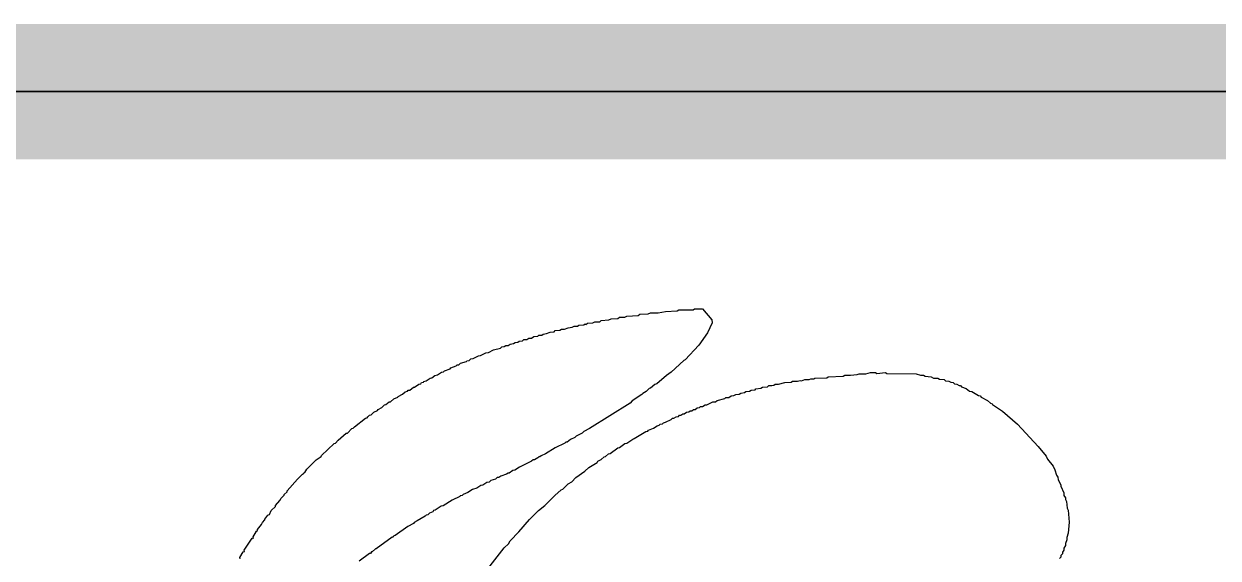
# Model space of a CAD drawing. Extents: x -695846 to 822170, y -413475 to 397179.
# Drawn here: x -466743 to -465861, y -372820 to -372425 of the extents above; entities that cross this region are included whole.
import ezdxf

# ---------------------------------------------------------------- set-up
doc = ezdxf.new("R2010")
doc.units = 0
doc.header["$LTSCALE"] = 1000
doc.header["$MEASUREMENT"] = 0
doc.layers.add('T-图框-175', color=175, linetype='Continuous')
doc.layers.add('TK', color=4, linetype='Continuous')

# ---------------------------------------------------------------- blocks, each defined once
blk = doc.blocks.new('中亿国际')
at = {"color": 4, "linetype": 'Continuous'}
for points in [[(2530464.76, -167239.88), (2530470.52, -167239.88), (2530477.38, -167248.11), (2530477.66, -167250.31), (2530474.36, -167257.72), (2530467.78, -167266.77), (2530457.63, -167277.74), (2530456.81, -167278.02), (2530447.48, -167286.8), (2530443.91, -167289.26), (2530436.78, -167295.3), (2530435.41, -167295.85), (2530432.12, -167298.59), (2530431.02, -167298.87), (2530428.82, -167301.06), (2530426.36, -167302.43), (2530425.81, -167303.26), (2530418.67, -167307.92), (2530417.03, -167309.57), (2530387.13, -167328.5), (2530382.74, -167330.69), (2530381.64, -167331.79), (2530377.25, -167333.98), (2530376.15, -167335.08), (2530372.86, -167336.45), (2530370.39, -167338.37), (2530369.57, -167338.37), (2530368.74, -167339.19), (2530361.61, -167342.76), (2530354.48, -167347.15), (2530351.19, -167348.52), (2530350.36, -167349.34), (2530349.54, -167349.34), (2530348.72, -167350.17), (2530346.25, -167351.54), (2530345.43, -167351.54), (2530344.05, -167352.64), (2530335.28, -167357.03), (2530331.71, -167359.22), (2530330.34, -167359.5), (2530327.59, -167361.42), (2530326.77, -167361.42), (2530325.67, -167362.24), (2530321.56, -167363.61), (2530319.91, -167364.71), (2530318.82, -167364.71), (2530317.44, -167365.8), (2530314.15, -167366.9), (2530312.78, -167368), (2530311.13, -167368.27), (2530308.12, -167370.19), (2530306.74, -167370.47), (2530303.73, -167372.39), (2530300.43, -167373.49), (2530297.14, -167375.68), (2530293.58, -167377.05), (2530292.75, -167377.88), (2530291.38, -167378.15), (2530291.11, -167378.7), (2530285.35, -167381.44), (2530278.76, -167385.56), (2530277.39, -167385.83), (2530273, -167388.85), (2530271.63, -167389.12), (2530271.08, -167389.95), (2530268.61, -167391.04), (2530267.51, -167392.14), (2530266.14, -167392.42), (2530265.59, -167393.24), (2530259.56, -167396.53), (2530257.36, -167397.9), (2530256.81, -167398.73), (2530252.7, -167400.92), (2530243.37, -167407.5), (2530242.28, -167407.78), (2530241.73, -167408.6), (2530241.18, -167408.6), (2530229.38, -167417.38), (2530228.83, -167417.38), (2530226.36, -167419.58), (2530225.81, -167419.58), (2530224.99, -167420.67), (2530224.44, -167420.67), (2530216.76, -167426.43)], [(2530128.7, -167424.79), (2530128.43, -167423.69), (2530130.89, -167419.58), (2530131.99, -167419.3), (2530131.72, -167418.2), (2530137.48, -167409.42), (2530138.03, -167409.7), (2530138.58, -167409.15), (2530138.3, -167408.6), (2530138.03, -167408.88), (2530140.77, -167404.21), (2530141.59, -167403.66), (2530141.59, -167403.11), (2530144.61, -167399.27), (2530145.16, -167397.9), (2530147.08, -167395.98), (2530147.08, -167395.43), (2530149.27, -167392.42), (2530150.37, -167391.87), (2530151.74, -167389.12), (2530154.76, -167386.11), (2530154.76, -167385.28), (2530158.05, -167381.72), (2530159.15, -167379.8), (2530161.35, -167377.6), (2530161.35, -167377.05), (2530163.54, -167375.13), (2530163.54, -167374.58), (2530171.22, -167365.8), (2530174.51, -167362.51), (2530175.61, -167361.96), (2530175.61, -167361.42), (2530176.43, -167360.87), (2530178.08, -167358.4), (2530184.94, -167351.54), (2530188.51, -167349.07), (2530188.78, -167348.25), (2530198.11, -167339.47), (2530199.2, -167339.19), (2530201.12, -167337), (2530207.16, -167331.79), (2530207.98, -167331.79), (2530211.27, -167328.5), (2530212.37, -167328.22), (2530213.2, -167327.12), (2530221.43, -167320.81), (2530222.52, -167320.54), (2530223.07, -167319.72), (2530224.44, -167318.62), (2530225.54, -167318.34), (2530227.46, -167316.42), (2530230.2, -167315.05), (2530230.75, -167314.23), (2530233.5, -167312.86), (2530235.42, -167310.94), (2530236.51, -167310.66), (2530238.98, -167308.74), (2530239.81, -167308.74), (2530242.28, -167306.55), (2530245.29, -167305.18), (2530245.57, -167304.63), (2530248.86, -167302.98), (2530250.78, -167301.34), (2530252.43, -167300.79), (2530252.97, -167299.96), (2530254.07, -167299.96), (2530256.81, -167297.77), (2530257.64, -167297.77), (2530260.93, -167295.57), (2530262.3, -167295.3), (2530262.85, -167294.48), (2530264.22, -167294.2), (2530264.5, -167293.65), (2530266.14, -167293.11), (2530269.16, -167291.19), (2530270.53, -167290.91), (2530272.73, -167289.26), (2530274.65, -167288.72), (2530277.66, -167286.8), (2530279.04, -167286.52), (2530279.86, -167285.7), (2530283.97, -167284.33), (2530284.52, -167283.5), (2530288.36, -167282.13), (2530289.19, -167281.31), (2530290.28, -167281.31), (2530291.66, -167280.21), (2530296.05, -167278.84), (2530296.32, -167278.29), (2530297.97, -167278.02), (2530299.34, -167276.92), (2530300.98, -167276.65), (2530304.82, -167274.72), (2530306.47, -167274.45), (2530310.31, -167272.53), (2530312.23, -167272.26), (2530316.07, -167270.34), (2530321.28, -167268.96), (2530322.11, -167268.14), (2530324.03, -167267.87), (2530325.12, -167267.04), (2530326.77, -167267.04), (2530328.42, -167265.95), (2530330.89, -167265.67), (2530331.98, -167264.85), (2530333.9, -167264.57), (2530335, -167263.75), (2530337.47, -167263.48), (2530338.57, -167262.65), (2530340.76, -167262.65), (2530342.13, -167261.56), (2530344.05, -167261.56), (2530345.97, -167260.46), (2530348.72, -167260.19), (2530349.54, -167259.36), (2530351.74, -167259.36), (2530352.83, -167258.54), (2530355.3, -167258.26), (2530358.05, -167257.17), (2530360.79, -167256.89), (2530361.61, -167256.07), (2530365.18, -167255.8), (2530366.28, -167254.97), (2530368.47, -167254.97), (2530371.21, -167253.88), (2530374.23, -167253.6), (2530375.6, -167252.78), (2530378.07, -167252.78), (2530379.17, -167251.96), (2530382.74, -167251.68), (2530383.83, -167251.13), (2530384.38, -167251.41), (2530385.48, -167250.58), (2530389.59, -167250.31), (2530390.97, -167249.49), (2530394.53, -167249.49), (2530395.63, -167248.66), (2530401.39, -167248.11), (2530403.04, -167247.29), (2530407.97, -167247.02), (2530409.07, -167246.19), (2530413.19, -167246.19), (2530414.56, -167245.37), (2530423.06, -167244.82), (2530424.16, -167244), (2530430.47, -167243.72), (2530432.12, -167242.9), (2530437.88, -167242.9), (2530443.09, -167241.8), (2530451.87, -167241.53), (2530452.97, -167240.71), (2530463.67, -167240.71), (2530464.76, -167239.88)], [(2530594.8, -167287.07), (2530598.36, -167287.07), (2530599.46, -167287.62), (2530605.77, -167287.07), (2530606.87, -167287.62), (2530628.54, -167287.89), (2530631.83, -167288.99), (2530634.03, -167288.99), (2530635.13, -167289.81), (2530639.52, -167290.09), (2530641.44, -167291.19), (2530644.45, -167291.19), (2530645.83, -167292.01), (2530649.12, -167292.28), (2530650.21, -167293.11), (2530652.68, -167293.38), (2530654.06, -167294.2), (2530655.98, -167294.48), (2530656.8, -167295.3), (2530658.72, -167295.57), (2530660.37, -167296.67), (2530661.19, -167296.67), (2530662.01, -167297.49), (2530665.58, -167298.87), (2530668.05, -167300.79), (2530669.69, -167301.06), (2530674.63, -167304.08), (2530675.73, -167304.35), (2530676.55, -167305.18), (2530681.21, -167307.65), (2530683.41, -167309.57), (2530684.78, -167310.11), (2530685.06, -167310.66), (2530692.46, -167315.6), (2530703.44, -167325.2), (2530718.8, -167341.66), (2530724.56, -167348.8), (2530725.66, -167350.99), (2530729.77, -167356.2), (2530731.14, -167358.95), (2530732.24, -167362.79), (2530733.34, -167364.43), (2530733.61, -167366.35), (2530735.53, -167369.92), (2530735.53, -167371.02), (2530737.73, -167375.96), (2530737.73, -167377.88), (2530738.83, -167379.52), (2530738.83, -167380.89), (2530739.65, -167382.27), (2530740.2, -167387.2), (2530741.02, -167388.85), (2530741.57, -167397.63), (2530741.02, -167405.86), (2530739.92, -167408.88), (2530739.92, -167410.8), (2530738.83, -167413.27), (2530738.83, -167414.91), (2530737.73, -167416.83), (2530737.73, -167418.2), (2530736.63, -167419.85), (2530736.63, -167420.95), (2530735.53, -167422.32), (2530735.53, -167423.42), (2530734.44, -167424.51)], [(2530308.39, -167436.58), (2530324.03, -167416.56), (2530327.05, -167413.54), (2530328.42, -167411.34), (2530334.73, -167404.76), (2530342.68, -167395.71), (2530349.27, -167389.12), (2530353.93, -167385.28), (2530361.34, -167377.88), (2530366, -167373.76), (2530367.37, -167373.21), (2530371.21, -167369.37), (2530373.96, -167367.73), (2530376.97, -167364.71), (2530383.56, -167360.04), (2530386.58, -167357.3), (2530392.61, -167353.46), (2530393.16, -167352.64), (2530395.63, -167351.27), (2530397.82, -167349.34), (2530398.92, -167349.07), (2530401.12, -167347.15), (2530402.21, -167346.88), (2530407.97, -167342.76), (2530409.07, -167342.49), (2530413.19, -167339.47), (2530414.56, -167339.19), (2530418.95, -167336.18), (2530420.05, -167335.9), (2530428.55, -167330.69), (2530430.2, -167330.42), (2530430.74, -167329.59), (2530434.31, -167328.22), (2530437.05, -167326.3), (2530438.43, -167326.03), (2530439.25, -167325.2), (2530440.9, -167324.93), (2530441.72, -167324.11), (2530443.09, -167323.83), (2530447.48, -167321.64), (2530448.3, -167320.81), (2530449.4, -167320.81), (2530451.05, -167319.72), (2530452.69, -167319.44), (2530453.51, -167318.62), (2530454.61, -167318.62), (2530455.98, -167317.52), (2530457.08, -167317.52), (2530458.73, -167316.42), (2530460.37, -167316.15), (2530461.47, -167315.33), (2530462.57, -167315.33), (2530463.94, -167314.23), (2530465.04, -167314.23), (2530466.68, -167313.13), (2530468.33, -167312.86), (2530469.15, -167312.03), (2530470.52, -167312.03), (2530472.44, -167310.94), (2530473.82, -167310.94), (2530478.21, -167308.74), (2530480.13, -167308.74), (2530481.5, -167307.65), (2530486.98, -167306.27), (2530487.81, -167305.45), (2530490, -167305.45), (2530491.65, -167304.35), (2530493.84, -167304.08), (2530495.21, -167303.26), (2530497.68, -167302.98), (2530498.78, -167302.16), (2530501.52, -167301.88), (2530502.62, -167301.06), (2530505.36, -167300.79), (2530506.46, -167299.96), (2530509.48, -167299.69), (2530510.03, -167299.14), (2530513.59, -167298.59), (2530514.97, -167297.77), (2530518.53, -167297.49), (2530519.63, -167296.67), (2530521.82, -167296.67), (2530523.2, -167296.4), (2530524.29, -167295.57), (2530526.76, -167295.57), (2530531.43, -167294.48), (2530536.09, -167294.2), (2530537.19, -167293.38), (2530540.75, -167293.38), (2530542.67, -167292.83), (2530543.77, -167293.11), (2530546.24, -167292.28), (2530549.53, -167292.28), (2530550.63, -167291.73), (2530552.82, -167291.73), (2530553.65, -167291.19), (2530562.43, -167290.91), (2530563.52, -167290.09), (2530574.5, -167289.81), (2530575.87, -167288.99), (2530579.98, -167288.99), (2530584.92, -167288.44), (2530586.29, -167287.89), (2530591.23, -167287.89), (2530594.8, -167287.07)]]:
    blk.add_lwpolyline(points, dxfattribs=at)
blk = doc.blocks.new('3er1t35wer1t')
blk.add_line((320885.43, 303477.09), (313385.43, 303477.09))
at = {"layer": 'TK', "color": 7}
blk.add_lwpolyline([(313385.43, 263477.09), (313385.43, 303477.09), (320885.43, 303477.09), (320885.43, 263477.09)], close=True, dxfattribs=at)
at = {"lineweight": 20}
blk.add_blockref('中亿国际', (-2213347.16, 470556.41), dxfattribs=at)

msp = doc.modelspace()

# ---------------------------------------------------------------- linework, layer by layer
at = {"layer": 'T-图框-175', "const_width": 100}
msp.add_lwpolyline([(-533279.69, -412474.88), (-462479.69, -412474.88), (-462479.69, -372474.88), (-533279.69, -372474.88)], close=True, dxfattribs=at)

# ---------------------------------------------------------------- block references
msp.add_blockref('3er1t35wer1t', (-783365.13, -675951.97))

doc.saveas('drawing.dxf')
